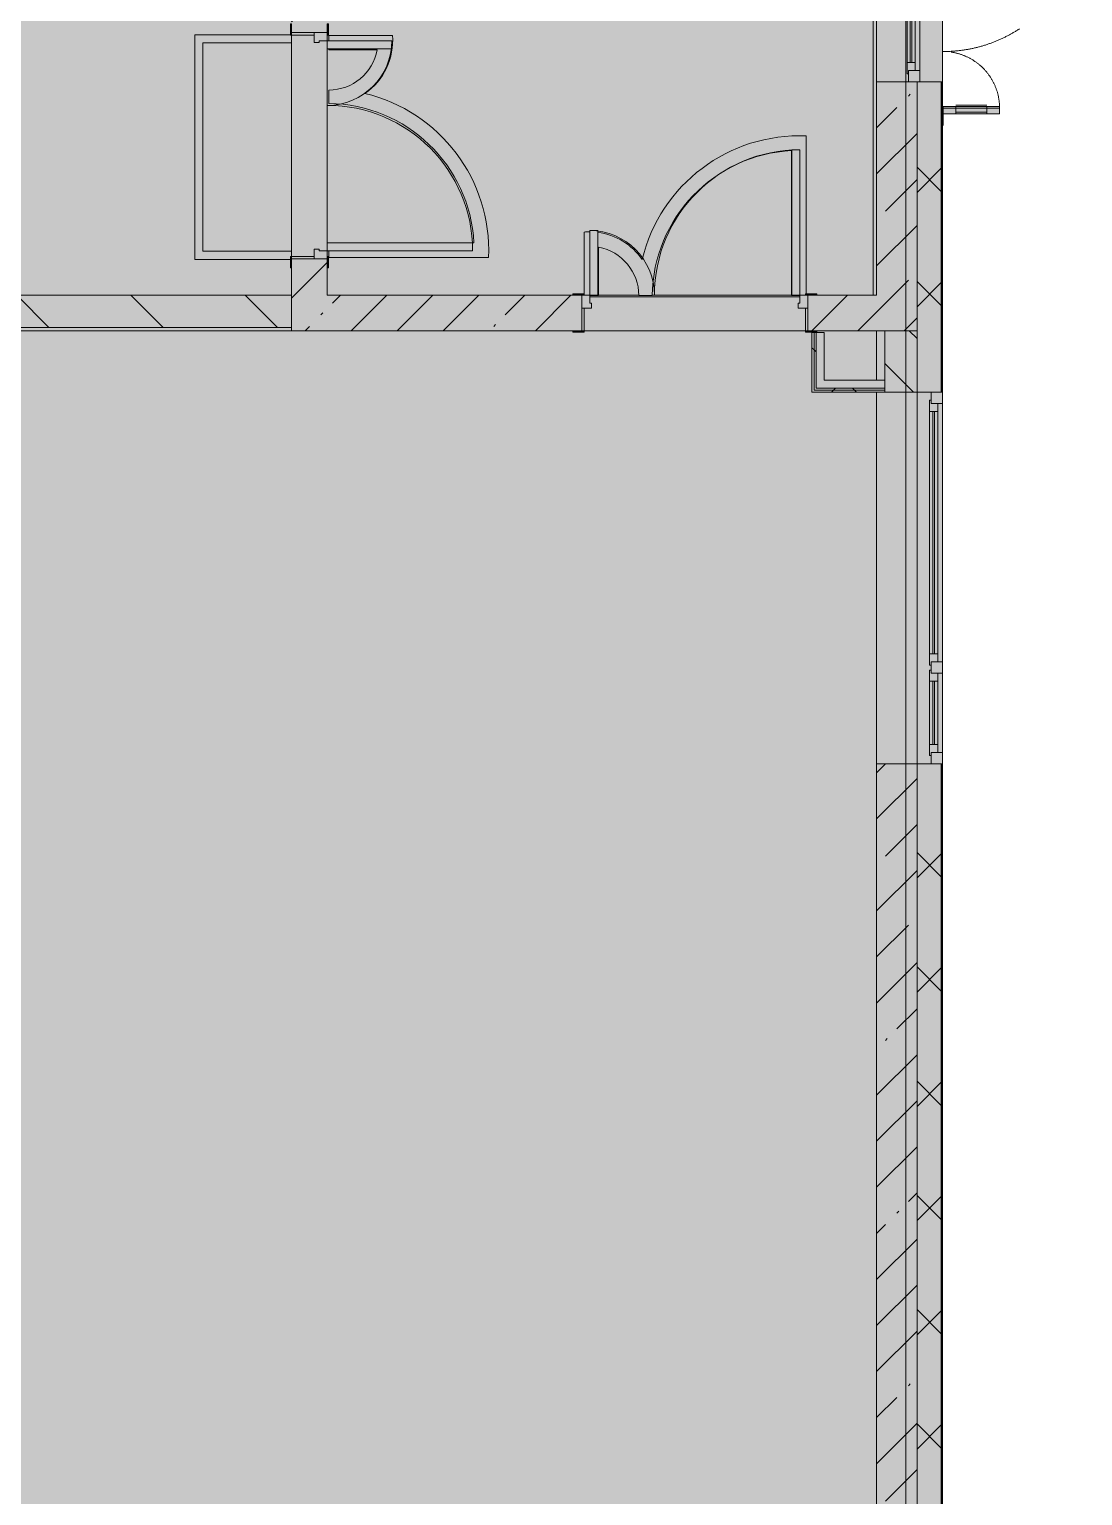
# Model space of a CAD drawing. Header units: millimetres. Extents: x 81632 to 272167, y -8553 to 29000.
# Drawn here: x 264548 to 271066, y 3170 to 12246 of the extents above; entities that cross this region are included whole.
import ezdxf

# ---------------------------------------------------------------- set-up
doc = ezdxf.new("R2010")
doc.units = ezdxf.units.MM
doc.linetypes.add('200_ШТРИХ__ш1_п0_6_', pattern=[800, 500, -300])
doc.linetypes.add('Осевая', pattern=[3175, 635, -476.25, 1587.5, -476.25])
doc.layers.add('A-DETL-GENF-1', color=7, linetype='Continuous', lineweight=9, true_color=0xc0c0c0, transparency=0.4)
for name, color, linetype, lineweight in [('A-DETL-MBND-1', 7, '200_ШТРИХ__ш1_п0_6_', 9), ('A-WALL-2', 7, 'Continuous', 5), ('I-WALL-3', 7, 'Continuous', 5), ('Оси', 7, 'Continuous', 9), ('Оси-2', 7, 'Осевая', 9)]:
    doc.layers.add(name, color=color, linetype=linetype, lineweight=lineweight)
for name, color, linetype, lineweight, true_color in [('A-DOOR-4', 7, 'Continuous', 5, 0xb7b7b7), ('A-DOOR-5', 7, 'Continuous', 5, 0xe2e2e2), ('A-DOOR-FRAM-4', 7, 'Continuous', 5, 0xe2e2e2), ('A-DOOR-FRAM-5', 7, 'Continuous', 5, 0xb7b7b7), ('A-FLOR-2', 7, 'Continuous', 5, 0xb7b7b7), ('A-GLAZ-2', 7, 'Continuous', 5, 0x737373), ('A-WALL-3', 7, 'Continuous', 5, 0x737373), ('A-WALL-4', 7, 'Continuous', 9, 0x737373), ('I-WALL-2', 7, 'Continuous', 9, 0xe7e7e7), ('I-WALL-4', 7, 'Continuous', 5, 0x737373)]:
    doc.layers.add(name, color=color, linetype=linetype, lineweight=lineweight, true_color=true_color)
pattern_1 = [(45, (144961.33, 0), (-285.1231, 285.1231), []), (45, (145246.45, 0), (-285.1231, 285.1231), [504.031, -100.806, 16.764, -84.042])]
pattern_2 = [(45, (144961.3, 0), (-530.33, 530.33), []), (135, (144961.3, 0), (-530.33, -530.33), [])]

# ---------------------------------------------------------------- blocks, each defined once
blk = doc.blocks.new('110_Дверь_СКБ_2Ст - Д-5_п_ Из игровой в коридор-32679362-2_6_3_птичка')
at = {"layer": 'A-DOOR-5'}
for points in [[(612.5, 110), (662.5, 110), (662.5, 1010), (612.5, 1010), (612.5, 485.7)], [(-587.5, 110), (-587.5, 510), (-637.5, 510), (-637.5, 110)], [(712.5, -110), (712.5, 30), (697.5, 30), (697.5, -110)]]:
    blk.add_hatch(color=256, dxfattribs=at).paths.add_polyline_path(points)
h = blk.add_hatch(color=256, dxfattribs=at)
h.paths.add_polyline_path([(652.5, 30), (712.5, 30), (712.5, 110), (662.5, 110), (662.5, 60), (652.5, 60)])
h.paths.add_polyline_path([(-687.5, 30), (-627.5, 30), (-627.5, 60), (-637.5, 60), (-637.5, 110), (-687.5, 110)])
at = {"layer": 'A-DOOR-FRAM-4'}
for points in [[(-672.5, 110), (-672.5, 118), (-742.5, 118), (-742.5, 110)], [(767.5, 110), (767.5, 118), (697.5, 118), (697.5, 110)], [(-672.5, -110), (-672.5, 30), (-687.5, 30), (-687.5, -110)], [(-672.5, -118), (-672.5, -110), (-742.5, -110), (-742.5, -118)], [(767.5, -118), (767.5, -110), (697.5, -110), (697.5, -118)]]:
    blk.add_hatch(color=256, dxfattribs=at).paths.add_polyline_path(points)
at = {"layer": 'A-DOOR-4'}
for p, q in [((662.5, 1010), (612.5, 1010)), ((612.5, 1010), (612.5, 110)), ((662.5, 110), (662.5, 1010)), ((-637.5, 510), (-637.5, 110)), ((-587.5, 510), (-637.5, 510)), ((-587.5, 110), (-587.5, 510)), ((-637.5, 110), (-587.5, 110)), ((612.5, 110), (662.5, 110))]:
    blk.add_line(p, q, dxfattribs=at)
for centre, radius, start, end in [((662.5, 110), 900, 90, 180), ((-637.5, 110), 400, 360, 90)]:
    blk.add_arc(centre, radius, start, end, dxfattribs=at)
at = {"layer": 'A-DOOR-FRAM-5'}
for p, q in [((-672.5, 118), (-742.5, 118)), ((-742.5, 118), (-742.5, 110)), ((-742.5, 110), (-672.5, 110)), ((-637.5, 110), (-687.5, 110)), ((-687.5, 110), (-687.5, 30)), ((-672.5, 110), (-672.5, 118)), ((-637.5, 60), (-637.5, 110)), ((662.5, 110), (662.5, 60)), ((712.5, 110), (662.5, 110)), ((767.5, 118), (697.5, 118)), ((697.5, 118), (697.5, 110)), ((697.5, 110), (767.5, 110)), ((712.5, 30), (712.5, 110)), ((767.5, 110), (767.5, 118)), ((-687.5, 30), (-627.5, 30)), ((-672.5, 30), (-687.5, 30)), ((-687.5, 30), (-687.5, -110)), ((-672.5, -110), (-672.5, 30)), ((-627.5, 60), (-637.5, 60)), ((-627.5, 30), (-627.5, 60)), ((662.5, 60), (652.5, 60)), ((652.5, 60), (652.5, 30)), ((652.5, 30), (712.5, 30)), ((712.5, 30), (697.5, 30)), ((697.5, 30), (697.5, -110)), ((712.5, -110), (712.5, 30)), ((-672.5, -110), (-742.5, -110)), ((-742.5, -110), (-742.5, -118)), ((-742.5, -118), (-672.5, -118)), ((-687.5, -110), (-672.5, -110)), ((-672.5, -118), (-672.5, -110)), ((697.5, -110), (712.5, -110)), ((767.5, -110), (697.5, -110)), ((697.5, -110), (697.5, -118)), ((697.5, -118), (767.5, -118)), ((767.5, -118), (767.5, -110))]:
    blk.add_line(p, q, dxfattribs=at)
blk = doc.blocks.new('110_Дверь_СКБ_2Ст - Д-1_л_Лестничная клетка EIS60 2-32142534-2_6_3_птичка')
at = {"layer": 'A-DOOR-5'}
for points in [[(662.5, 110), (662.5, 1010), (612.5, 1010), (612.5, 110)], [(-587.5, 510), (-637.5, 510), (-637.5, 110), (-587.5, 110), (-587.5, 273.9)], [(712.5, 30), (697.5, 30), (697.5, -110), (712.5, -110)]]:
    blk.add_hatch(color=256, dxfattribs=at).paths.add_polyline_path(points)
h = blk.add_hatch(color=256, dxfattribs=at)
h.paths.add_polyline_path([(712.5, 110), (662.5, 110), (662.5, 60), (652.5, 60), (652.5, 30), (712.5, 30)])
h.paths.add_polyline_path([(-627.5, 30), (-627.5, 60), (-637.5, 60), (-637.5, 110), (-687.5, 110), (-687.5, 30)])
at = {"layer": 'A-DOOR-FRAM-4'}
for points in [[(-672.5, 110), (-672.5, 118), (-742.5, 118), (-742.5, 110)], [(767.5, 110), (767.5, 118), (697.5, 118), (697.5, 110)], [(-672.5, 30), (-687.5, 30), (-687.5, -110), (-672.5, -110)], [(-672.5, -110), (-742.5, -110), (-742.5, -118), (-672.5, -118)], [(767.5, -118), (767.5, -110), (697.5, -110), (697.5, -118)]]:
    blk.add_hatch(color=256, dxfattribs=at).paths.add_polyline_path(points)
at = {"layer": 'A-DOOR-4'}
for p, q in [((662.5, 1010), (612.5, 1010)), ((612.5, 1010), (612.5, 110)), ((662.5, 110), (662.5, 1010)), ((-637.5, 510), (-637.5, 110)), ((-587.5, 510), (-637.5, 510)), ((-587.5, 110), (-587.5, 510)), ((-637.5, 110), (-587.5, 110)), ((612.5, 110), (662.5, 110))]:
    blk.add_line(p, q, dxfattribs=at)
for centre, radius, start, end in [((662.5, 110), 900, 90, 180), ((-637.5, 110), 400, 360, 90)]:
    blk.add_arc(centre, radius, start, end, dxfattribs=at)
at = {"layer": 'A-DOOR-FRAM-5'}
for p, q in [((-672.5, 118), (-742.5, 118)), ((-742.5, 118), (-742.5, 110)), ((-742.5, 110), (-672.5, 110)), ((-637.5, 110), (-687.5, 110)), ((-687.5, 110), (-687.5, 30)), ((-672.5, 110), (-672.5, 118)), ((-637.5, 60), (-637.5, 110)), ((662.5, 110), (662.5, 60)), ((712.5, 110), (662.5, 110)), ((767.5, 118), (697.5, 118)), ((697.5, 118), (697.5, 110)), ((697.5, 110), (767.5, 110)), ((712.5, 30), (712.5, 110)), ((767.5, 110), (767.5, 118)), ((-687.5, 30), (-627.5, 30)), ((-672.5, 30), (-687.5, 30)), ((-687.5, 30), (-687.5, -110)), ((-672.5, -110), (-672.5, 30)), ((-627.5, 60), (-637.5, 60)), ((-627.5, 30), (-627.5, 60)), ((662.5, 60), (652.5, 60)), ((652.5, 60), (652.5, 30)), ((652.5, 30), (712.5, 30)), ((712.5, 30), (697.5, 30)), ((697.5, 30), (697.5, -110)), ((712.5, -110), (712.5, 30)), ((-672.5, -110), (-742.5, -110)), ((-742.5, -110), (-742.5, -118)), ((-742.5, -118), (-672.5, -118)), ((-687.5, -110), (-672.5, -110)), ((-672.5, -118), (-672.5, -110)), ((697.5, -110), (712.5, -110)), ((767.5, -110), (697.5, -110)), ((697.5, -110), (697.5, -118)), ((697.5, -118), (767.5, -118)), ((767.5, -118), (767.5, -110))]:
    blk.add_line(p, q, dxfattribs=at)
blk = doc.blocks.new('120_Окно_СКБ_1Ст - 120_Окно_СКБ_1Ст 1200х2500_h_ с форточкой2-24160662-2_6_3_птичка')
at = {"layer": 'A-GLAZ-2'}
for p, q in [((-600, -127), (-600, -57)), ((-600, -57), (-530, -57)), ((600, -57), (-600, -57)), ((-530, -57), (-530, -127)), ((530, -87), (-530, -87)), ((-530, -87), (-530, -127)), ((-480, -137), (-480, -87)), ((480, -137), (480, -87)), ((530, -127), (530, -57)), ((530, -57), (600, -57)), ((530, -127), (530, -87)), ((600, -57), (600, -127)), ((-530, -127), (-600, -127)), ((-600, -127), (-550, -127)), ((-530, -127), (-550, -127)), ((-550, -127), (-550, -137)), ((-550, -137), (550, -137)), ((550, -137), (-550, -137)), ((-480, -107), (480, -107)), ((480, -117), (-480, -117)), ((600, -127), (530, -127)), ((550, -127), (530, -127)), ((550, -127), (600, -127)), ((550, -137), (550, -127))]:
    blk.add_line(p, q, dxfattribs=at)
blk = doc.blocks.new('120_Окно_СКБ_2Ст_Фрамуга сверху - 120_Окно_СКБ_2Ст_2300х2500_h_ ДОО-22877051-2_6_3_птичка')
at = {"layer": 'A-GLAZ-2'}
for p, q in [((-1150, 13), (-1150, 83)), ((-1150, 83), (-1080, 83)), ((1150, 83), (-1150, 83)), ((-1080, 13), (-1150, 13)), ((-1150, 13), (-1100, 13)), ((-1080, 13), (-1100, 13)), ((-1100, 13), (-1100, 3)), ((-1100, 3), (540, 3)), ((540, 3), (-1100, 3)), ((-1080, 83), (-1080, 13)), ((-1080, 83), (1080, 83)), ((520, 53), (-1080, 53)), ((-1080, 53), (-1080, 13)), ((-1030, 3), (-1030, 53)), ((-1030, 33), (470, 33)), ((470, 23), (-1030, 23)), ((470, 3), (470, 53)), ((520, 13), (520, 83)), ((520, 83), (590, 83)), ((520, 13), (520, 53)), ((590, 13), (520, 13)), ((540, 13), (520, 13)), ((540, 13), (570, 13)), ((540, 13), (570, 13)), ((540, 3), (540, 13)), ((590, 13), (570, 13)), ((570, 13), (570, 3)), ((570, 3), (1100, 3)), ((1100, 3), (570, 3)), ((590, 83), (590, 13)), ((1080, 53), (590, 53)), ((590, 53), (590, 13)), ((640, 3), (640, 53)), ((640, 33), (1030, 33)), ((1030, 23), (640, 23)), ((1030, 3), (1030, 53)), ((1080, 13), (1080, 83)), ((1080, 83), (1150, 83)), ((1080, 13), (1080, 53)), ((1150, 13), (1080, 13)), ((1100, 13), (1080, 13)), ((1100, 13), (1150, 13)), ((1100, 3), (1100, 13)), ((1150, 83), (1150, 13))]:
    blk.add_line(p, q, dxfattribs=at)
blk = doc.blocks.new('Дверь_Витражная_СКБ_2Ст - ВН-6-31912847-2_6_3_птичка')
at = {"layer": 'A-DETL-MBND-1'}
for points in [[(-643, -370), (-598, -370), (-598, -20), (-643, -20)], [(562, -884), (607, -884), (607, -20), (562, -20)]]:
    blk.add_hatch(color=256, dxfattribs=at).paths.add_polyline_path(points)
for p, q in [((-607, -20), (-715, -20)), ((-715, -20), (-607, -20)), ((-598, -20), (-643, -20)), ((-643, -370), (-643, -20)), ((-598, -20), (-643, -20)), ((-643, -20), (-643, -370)), ((-607, -370), (-607, -20)), ((-598, -370), (-598, -20)), ((-598, -370), (-598, -20)), ((562, -20), (607, -20)), ((562, -884), (562, -20)), ((562, -20), (562, -884)), ((607, -20), (562, -20)), ((607, -884), (607, -20)), ((607, -884), (607, -20)), ((607, -20), (715, -20)), ((607, -20), (715, -20)), ((607, -884), (607, -20)), ((-643, -100), (-598, -100)), ((-633, -290), (-633, -100)), ((-589, -290), (-589, -100)), ((553, -804), (553, -100)), ((607, -100), (562, -100)), ((597, -804), (597, -100)), ((-643, -290), (-598, -290)), ((-643, -370), (-598, -370)), ((-643, -370), (-598, -370)), ((607, -804), (562, -804)), ((607, -884), (562, -884)), ((562, -884), (607, -884))]:
    blk.add_line(p, q, dxfattribs=at)
for centre, radius, start, end in [((-607, -20), 350, 270, 0), ((607, -20), 864, 180, 270)]:
    blk.add_arc(centre, radius, start, end, dxfattribs=at)

msp = doc.modelspace()

# ---------------------------------------------------------------- hatches: boundary and pattern name
at = {"layer": 'A-DETL-GENF-1'}
msp.add_hatch(color=256, dxfattribs=at).paths.add_polyline_path([(265654.7, -258), (270199.3, -258), (270199.3, 21558), (238269.3, 21558), (238269.3, 27348), (229821.3, 27348), (229821.3, 5750), (234163.3, 5750), (234163.3, -258), (264754.3, -258)])
at = {"layer": 'A-WALL-2'}
h = msp.add_hatch(dxfattribs=at)
h.set_pattern_fill('FP_65', color=256, style=0, pattern_type=2)
h.set_pattern_definition([(45, (144961.33, 0), (-353.5534, 353.5534), []), (135, (144961.33, 0), (-353.5534, -353.5534), [])])
h.paths.add_polyline_path([(270041.3, -250), (270191.3, -250), (270191.3, 7700), (270041.3, 7700), (270041.3, -231.7)])
h.paths.add_polyline_path([(270191.3, 10000), (270191.3, 11920), (270041.3, 11920), (270041.3, 10000), (270157, 10000)])
h.paths.add_polyline_path([(270191.3, 13120), (270191.3, 21400), (270041.3, 21400), (270041.3, 13120), (270157, 13120)])
h = msp.add_hatch(dxfattribs=at)
h.set_pattern_fill('FP_75', color=256, style=0, pattern_type=2)
h.set_pattern_definition([(135, (144961.33, 0), (-176.7767, -176.7767), [])])
h.paths.add_polyline_path([(270041.3, 10000), (270041.3, 10380), (269841.3, 10380), (269841.3, 10000)])
at = {"layer": 'I-WALL-2'}
for points in [[(269466.3, 10025), (269466.3, 10370), (269416.3, 10370), (269416.3, 10025)], [(269841.3, 10025), (269841.3, 10075), (269466.3, 10075), (269466.3, 10025), (269706.8, 10025)]]:
    msp.add_hatch(color=256, dxfattribs=at).paths.add_polyline_path(points)
at = {"layer": 'I-WALL-3'}
h = msp.add_hatch(dxfattribs=at)
h.set_pattern_fill('FP_73', color=256, style=0, pattern_type=2)
h.set_pattern_definition(pattern_1)
h.paths.add_polyline_path([(269791.3, 10600), (270041.3, 10600), (270041.3, 11920), (269791.3, 11920), (269791.3, 10975.7)])
h.paths.add_polyline_path([(270041.3, 13120), (270041.3, 21400), (269791.3, 21400), (269791.3, 13120)])
h = msp.add_hatch(dxfattribs=at)
h.set_pattern_fill('FP_73', color=256, style=0, pattern_type=2)
h.set_pattern_definition(pattern_1)
h.paths.add_polyline_path([(266341.3, 10600), (266391.3, 10600), (266391.3, 10825), (266171.3, 10825), (266171.3, 10600), (266311.3, 10600)])
h.paths.add_polyline_path([(266171.3, 12225), (266391.3, 12225), (266391.3, 13400), (266171.3, 13400), (266171.3, 12280)])
h.paths.add_polyline_path([(266391.3, 13900), (266391.3, 18600), (266171.3, 18600), (266171.3, 13900), (266184.5, 13900)])
h = msp.add_hatch(dxfattribs=at)
h.set_pattern_fill('FP_76', color=256, style=0, pattern_type=2)
h.set_pattern_definition([(135, (144961.33, 0), (-353.5534, -353.5534), [])])
h.paths.add_polyline_path([(264291.3, 10400), (266171.3, 10400), (266171.3, 10600), (264291.3, 10600), (264291.3, 10419.3)])
h.paths.add_polyline_path([(252311.3, 10400), (252666.3, 10400), (252666.3, 10600), (252311.3, 10600), (252311.3, 10419.3)])
h.paths.add_polyline_path([(255091.3, 10400), (255191.3, 10400), (255191.3, 10600), (254066.3, 10600), (254066.3, 10400), (255011.3, 10400)])
h.paths.add_polyline_path([(256650.1, 10400), (256891.3, 10400), (256891.3, 10600), (256141.3, 10600), (256141.3, 10400), (256171.3, 10400)])
h = msp.add_hatch(dxfattribs=at)
h.set_pattern_fill('FP_73', color=256, style=0, pattern_type=2)
h.set_pattern_definition(pattern_1)
h.paths.add_polyline_path([(266171.3, 10380), (267966.3, 10380), (267966.3, 10600), (266171.3, 10600), (266171.3, 10400)])
h.paths.add_polyline_path([(269841.3, 10380), (270041.3, 10380), (270041.3, 10600), (269366.3, 10600), (269366.3, 10380), (269706.8, 10380)])
h = msp.add_hatch(dxfattribs=at)
h.set_pattern_fill('FP_159', color=256, style=0, pattern_type=2)
h.set_pattern_definition(pattern_2)
h.paths.add_polyline_path([(269403.8, 10000), (269403.8, 10370), (269391.3, 10370), (269391.3, 10000)])
h = msp.add_hatch(dxfattribs=at)
h.set_pattern_fill('FP_159', color=256, style=0, pattern_type=2)
h.set_pattern_definition(pattern_2)
h.paths.add_polyline_path([(269416.3, 10012.5), (269416.3, 10370), (269403.8, 10370), (269403.8, 10012.5)])
h = msp.add_hatch(dxfattribs=at)
h.set_pattern_fill('FP_159', color=256, style=0, pattern_type=2)
h.set_pattern_definition(pattern_2)
h.paths.add_polyline_path([(269403.8, 10000), (269841.3, 10000), (269841.3, 10012.5), (269403.8, 10012.5)])
h = msp.add_hatch(dxfattribs=at)
h.set_pattern_fill('FP_159', color=256, style=0, pattern_type=2)
h.set_pattern_definition(pattern_2)
h.paths.add_polyline_path([(269416.3, 10012.5), (269841.3, 10012.5), (269841.3, 10025), (269416.3, 10025)])
h = msp.add_hatch(dxfattribs=at)
h.set_pattern_fill('FP_73', color=256, style=0, pattern_type=2)
h.set_pattern_definition(pattern_1)
h.paths.add_polyline_path([(269968.1, -100), (270041.3, -100), (270041.3, 7700), (269791.3, 7700), (269791.3, -100)])

# ---------------------------------------------------------------- linework, layer by layer
at = {"layer": 'A-FLOR-2'}
for p, q in [((269770.3, 10600), (269770.3, 13450)), ((265571.3, 12211.1), (265571.3, 10821.8)), ((266163.3, 12211.1), (265571.3, 12211.1)), ((266171.3, 12161.1), (266171.3, 12210)), ((266795.2, 12208.3), (266401.6, 12208.3)), ((266401.6, 12208.3), (266401.6, 12175)), ((265621.3, 10871.8), (265621.3, 12161.1)), ((265621.3, 12161.1), (266171.3, 12161.1)), ((266401.6, 12125), (266401.6, 12118.3)), ((266401.6, 12118.3), (266701.4, 12118.3)), ((266401.6, 11869.8), (266401.6, 11786.7)), ((269355.2, 10608), (269355.2, 11585.5)), ((269265.2, 11495.1), (269265.2, 10597.4)), ((267981.1, 10990.9), (267981.1, 10608)), ((267299.4, 10924.2), (267291.3, 10924.2)), ((268071.1, 10597.4), (268071.1, 10897.1)), ((265571.3, 10821.8), (266163.3, 10821.8)), ((266171.3, 10871.8), (265621.3, 10871.8)), ((266171.3, 10840), (266171.3, 10871.8)), ((266401.6, 10875), (266401.6, 10834.2)), ((266401.6, 10834.2), (267389.7, 10834.2)), ((268016.3, 10597.4), (268071.1, 10597.4)), ((268016.3, 10590), (269316.3, 10590)), ((268319.6, 10597.4), (268402.7, 10597.4)), ((269265.2, 10597.4), (269316.3, 10597.4)), ((266171.3, 10380), (264291.3, 10380))]:
    msp.add_line(p, q, dxfattribs=at)
for centre, radius, start, end in [((266401.6, 12174.8), 395, 304.42231, 4.87345), ((266401.6, 12174.8), 305, 270, 349.33549), ((266390.6, 10876.8), 1000, 357.56236, 76.45029), ((266390.6, 10876.8), 910, 2.99005, 89.3074), ((269312.6, 10586.4), 1000, 87.56236, 166.45029), ((269312.6, 10586.4), 910, 92.99005, 179.3074), ((268014.6, 10597.4), 395, 89.75521, 94.87345), ((268014.6, 10597.4), 395, 34.42231, 82.4559), ((268014.6, 10597.4), 305, 360, 79.33549)]:
    msp.add_arc(centre, radius, start, end, dxfattribs=at)
at = {"layer": 'A-WALL-3'}
for p, q in [((270199.3, -258), (270199.3, 21558)), ((270199.3, 11920), (270041.3, 11920)), ((270041.3, 10600), (270041.3, 10380)), ((269841.3, 10380), (269841.3, 10075)), ((269841.3, 10000), (270199.3, 10000)), ((270199.3, 7700), (270041.3, 7700))]:
    msp.add_line(p, q, dxfattribs=at)
at = {"layer": 'A-WALL-4'}
for p, q in [((270041.3, 11920), (270041.3, 10600)), ((270191.3, 10000), (270191.3, 11920)), ((270194.3, 10000), (270194.3, 11920)), ((266171.3, 10400), (266171.3, 10600)), ((269403.8, 10012.5), (269403.8, 10370)), ((269416.3, 10025), (269416.3, 10370)), ((270041.3, 10380), (269841.3, 10380)), ((270041.3, 10380), (270041.3, 10000)), ((269841.3, 10012.5), (269403.8, 10012.5)), ((269841.3, 10025), (269416.3, 10025)), ((270191.3, -250), (270191.3, 7700)), ((270194.3, -253), (270194.3, 7700))]:
    msp.add_line(p, q, dxfattribs=at)
at = {"layer": 'I-WALL-4'}
for p, q in [((269791.3, 18412.5), (269791.3, 10600)), ((266171.3, 10871.8), (266171.3, 12161.1)), ((266391.3, 12125), (266391.3, 10925)), ((270041.3, 11920), (269791.3, 11920)), ((266171.3, 10770), (266171.3, 10600)), ((266391.3, 10600), (266391.3, 10770)), ((266171.3, 10600), (256171.3, 10600)), ((267911.3, 10600), (266391.3, 10600)), ((268071.1, 10600), (268319.4, 10600)), ((268402.9, 10600), (269265.2, 10600)), ((269791.3, 10600), (269421.3, 10600)), ((264291.3, 10400), (266171.3, 10400)), ((266171.3, 10400), (266171.3, 10380)), ((266171.3, 10380), (267911.3, 10380)), ((269351.3, 10380), (267981.3, 10380)), ((269391.3, 10370), (269391.3, 10000)), ((269466.3, 10370), (269391.3, 10370)), ((269421.3, 10380), (269841.3, 10380)), ((269466.3, 10075), (269466.3, 10370)), ((269791.3, 10075), (269791.3, 10380)), ((269841.3, 10075), (269466.3, 10075)), ((269841.3, 10000), (269841.3, 10075)), ((269391.3, 10000), (269841.3, 10000)), ((269791.3, 10000), (269791.3, 150)), ((270041.3, -100), (270041.3, 10000)), ((270041.3, 7700), (269791.3, 7700))]:
    msp.add_line(p, q, dxfattribs=at)
at = {"layer": 'Оси'}
for p, q in [((269971.3, 10029.8), (269971.3, 21915.1)), ((269971.3, -1906.3), (269971.3, 9979))]:
    msp.add_line(p, q, dxfattribs=at)
at = {"layer": 'Оси-2'}
msp.add_line((269971.3, 9979), (269971.3, 10029.8), dxfattribs=at)

# ---------------------------------------------------------------- block references
at = {"layer": 'A-DETL-MBND-1', "rotation": 89.99999999999957}
msp.add_blockref('Дверь_Витражная_СКБ_2Ст - ВН-6-31912847-2_6_3_птичка', (270182.3, 12365), dxfattribs=at)
at = {"layer": 'A-DOOR-4', "rotation": 269.9999999999999}
msp.add_blockref('110_Дверь_СКБ_2Ст - Д-1_л_Лестничная клетка EIS60 2-32142534-2_6_3_птичка', (266281.3, 11537.5), dxfattribs=at)
at = {"layer": 'A-DOOR-4'}
msp.add_blockref('110_Дверь_СКБ_2Ст - Д-5_п_ Из игровой в коридор-32679362-2_6_3_птичка', (268653.8, 10490), dxfattribs=at)
at = {"layer": 'A-GLAZ-2', "rotation": 269.9999999999999}
for name, p in [('120_Окно_СКБ_1Ст - 120_Окно_СКБ_1Ст 1200х2500_h_ с форточкой2-24160662-2_6_3_птичка', (270116.3, 12520)), ('120_Окно_СКБ_2Ст_Фрамуга сверху - 120_Окно_СКБ_2Ст_2300х2500_h_ ДОО-22877051-2_6_3_птичка', (270116.3, 8850))]:
    msp.add_blockref(name, p, dxfattribs=at)

doc.saveas('drawing.dxf')
